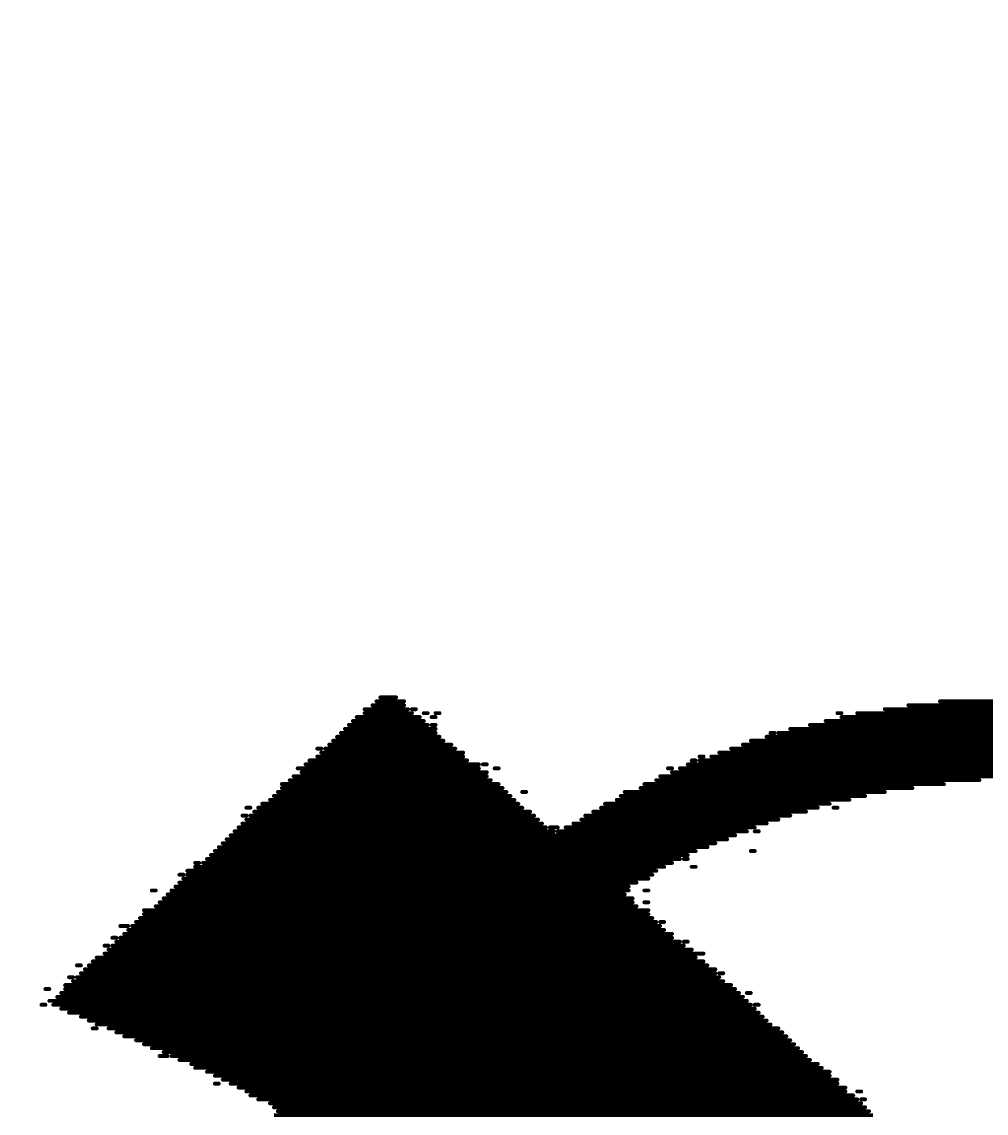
# Model space of a CAD drawing. Header units: inches. Extents: x 0 to 446, y -21 to 70.
# Drawn here: x 18.93 to 25.15, y 56.9 to 63.94 of the extents above; entities that cross this region are included whole.
import ezdxf

# ---------------------------------------------------------------- set-up
doc = ezdxf.new("R2010")
doc.units = ezdxf.units.IN
for name, color, linetype in [('Board Outline', 216, 'Continuous'), ('Bottom Overlay', 54, 'Continuous'), ('Fabrication', 76, 'Continuous')]:
    doc.layers.add(name, color=color, linetype=linetype)

msp = doc.modelspace()

# ---------------------------------------------------------------- linework, layer by layer
at = {"layer": 'Board Outline'}
msp.add_lwpolyline([(8.25, 60.7542, 0.254, 0.254, -0.152792), (25, 69.9563, 0.254, 0.254, 0)], format="xyseb", dxfattribs=at)
at = {"layer": 'Bottom Overlay'}
for points in [[(21.242, 59.5845, 0.0254, 0.0254, 0), (21.3436, 59.5845, 0.0254, 0.0254, 0)], [(21.1404, 59.5083, 0.0254, 0.0254, 0), (21.4198, 59.5083, 0.0254, 0.0254, 0)], [(21.1912, 59.5337, 0.0254, 0.0254, 0), (21.3944, 59.5337, 0.0254, 0.0254, 0)], [(21.2166, 59.5591, 0.0254, 0.0254, 0), (21.3944, 59.5591, 0.0254, 0.0254, 0)], [(21.4452, 59.5083, 0.0254, 0.0254, 0), (21.4706, 59.5083, 0.0254, 0.0254, 0)], [(24.4932, 59.5083, 0.0254, 0.0254, 0), (26.3728, 59.5083, 0.0254, 0.0254, 0)], [(24.6456, 59.5337, 0.0254, 0.0254, 0), (26.2204, 59.5337, 0.0254, 0.0254, 0)], [(24.8488, 59.5591, 0.0254, 0.0254, 0), (26.0172, 59.5591, 0.0254, 0.0254, 0)], [(21.0642, 59.4321, 0.0254, 0.0254, 0), (21.5214, 59.4321, 0.0254, 0.0254, 0)], [(21.0896, 59.4575, 0.0254, 0.0254, 0), (21.496, 59.4575, 0.0254, 0.0254, 0)], [(21.1404, 59.4829, 0.0254, 0.0254, 0), (21.4452, 59.4829, 0.0254, 0.0254, 0)], [(21.5214, 59.4829, 0.0254, 0.0254, 0), (21.5468, 59.4829, 0.0254, 0.0254, 0)], [(21.5722, 59.4575, 0.0254, 0.0254, 0), (21.5976, 59.4575, 0.0254, 0.0254, 0)], [(21.5976, 59.4829, 0.0254, 0.0254, 0), (21.623, 59.4829, 0.0254, 0.0254, 0)], [(24.1122, 59.4321, 0.0254, 0.0254, 0), (26.7792, 59.4321, 0.0254, 0.0254, 0)], [(24.1884, 59.4829, 0.0254, 0.0254, 0), (24.2138, 59.4829, 0.0254, 0.0254, 0)], [(24.2138, 59.4575, 0.0254, 0.0254, 0), (26.6776, 59.4575, 0.0254, 0.0254, 0)], [(24.3154, 59.4829, 0.0254, 0.0254, 0), (26.5506, 59.4829, 0.0254, 0.0254, 0)], [(20.988, 59.3559, 0.0254, 0.0254, 0), (21.5976, 59.3559, 0.0254, 0.0254, 0)], [(21.0134, 59.3813, 0.0254, 0.0254, 0), (21.5976, 59.3813, 0.0254, 0.0254, 0)], [(21.0388, 59.4067, 0.0254, 0.0254, 0), (21.5468, 59.4067, 0.0254, 0.0254, 0)], [(21.5722, 59.4067, 0.0254, 0.0254, 0), (21.5976, 59.4067, 0.0254, 0.0254, 0)], [(23.7566, 59.3559, 0.0254, 0.0254, 0), (23.782, 59.3559, 0.0254, 0.0254, 0)], [(23.8074, 59.3559, 0.0254, 0.0254, 0), (27.084, 59.3559, 0.0254, 0.0254, 0)], [(23.8836, 59.3813, 0.0254, 0.0254, 0), (26.9824, 59.3813, 0.0254, 0.0254, 0)], [(24.0106, 59.4067, 0.0254, 0.0254, 0), (26.8808, 59.4067, 0.0254, 0.0254, 0)], [(20.9372, 59.3051, 0.0254, 0.0254, 0), (21.6484, 59.3051, 0.0254, 0.0254, 0)], [(20.9626, 59.3305, 0.0254, 0.0254, 0), (21.623, 59.3305, 0.0254, 0.0254, 0)], [(23.6296, 59.3051, 0.0254, 0.0254, 0), (27.2364, 59.3051, 0.0254, 0.0254, 0)], [(23.7312, 59.3305, 0.0254, 0.0254, 0), (27.1602, 59.3305, 0.0254, 0.0254, 0)], [(20.8356, 59.2543, 0.0254, 0.0254, 0), (20.861, 59.2543, 0.0254, 0.0254, 0)], [(20.861, 59.2289, 0.0254, 0.0254, 0), (21.7754, 59.2289, 0.0254, 0.0254, 0)], [(20.8864, 59.2543, 0.0254, 0.0254, 0), (21.7246, 59.2543, 0.0254, 0.0254, 0)], [(20.9118, 59.2797, 0.0254, 0.0254, 0), (21.6992, 59.2797, 0.0254, 0.0254, 0)], [(23.4264, 59.2289, 0.0254, 0.0254, 0), (27.4396, 59.2289, 0.0254, 0.0254, 0)], [(23.5026, 59.2543, 0.0254, 0.0254, 0), (27.3888, 59.2543, 0.0254, 0.0254, 0)], [(23.5788, 59.2797, 0.0254, 0.0254, 0), (27.338, 59.2797, 0.0254, 0.0254, 0)], [(20.7594, 59.1527, 0.0254, 0.0254, 0), (21.877, 59.1527, 0.0254, 0.0254, 0)], [(20.7848, 59.1781, 0.0254, 0.0254, 0), (21.8008, 59.1781, 0.0254, 0.0254, 0)], [(20.8356, 59.2035, 0.0254, 0.0254, 0), (21.7754, 59.2035, 0.0254, 0.0254, 0)], [(21.9024, 59.1527, 0.0254, 0.0254, 0), (21.9278, 59.1527, 0.0254, 0.0254, 0)], [(23.2232, 59.1527, 0.0254, 0.0254, 0), (27.6682, 59.1527, 0.0254, 0.0254, 0)], [(23.2486, 59.1781, 0.0254, 0.0254, 0), (23.274, 59.1781, 0.0254, 0.0254, 0)], [(23.2994, 59.2035, 0.0254, 0.0254, 0), (23.3248, 59.2035, 0.0254, 0.0254, 0)], [(23.2994, 59.1781, 0.0254, 0.0254, 0), (27.592, 59.1781, 0.0254, 0.0254, 0)], [(23.3756, 59.2035, 0.0254, 0.0254, 0), (27.5158, 59.2035, 0.0254, 0.0254, 0)], [(20.6832, 59.0765, 0.0254, 0.0254, 0), (21.9278, 59.0765, 0.0254, 0.0254, 0)], [(20.7086, 59.1273, 0.0254, 0.0254, 0), (21.877, 59.1273, 0.0254, 0.0254, 0)], [(20.734, 59.1019, 0.0254, 0.0254, 0), (21.9278, 59.1019, 0.0254, 0.0254, 0)], [(21.9786, 59.1273, 0.0254, 0.0254, 0), (22.004, 59.1273, 0.0254, 0.0254, 0)], [(23.0454, 59.0765, 0.0254, 0.0254, 0), (27.846, 59.0765, 0.0254, 0.0254, 0)], [(23.0962, 59.1273, 0.0254, 0.0254, 0), (23.1216, 59.1273, 0.0254, 0.0254, 0)], [(23.1216, 59.1019, 0.0254, 0.0254, 0), (27.7698, 59.1019, 0.0254, 0.0254, 0)], [(23.1724, 59.1273, 0.0254, 0.0254, 0), (27.719, 59.1273, 0.0254, 0.0254, 0)], [(20.607, 59.0257, 0.0254, 0.0254, 0), (22.004, 59.0257, 0.0254, 0.0254, 0)], [(20.607, 59.0003, 0.0254, 0.0254, 0), (22.0294, 59.0003, 0.0254, 0.0254, 0)], [(20.6578, 59.0511, 0.0254, 0.0254, 0), (21.9532, 59.0511, 0.0254, 0.0254, 0)], [(22.9184, 59.0003, 0.0254, 0.0254, 0), (24.671, 59.0003, 0.0254, 0.0254, 0)], [(22.9438, 59.0257, 0.0254, 0.0254, 0), (24.8742, 59.0257, 0.0254, 0.0254, 0)], [(23.02, 59.0511, 0.0254, 0.0254, 0), (25.1028, 59.0511, 0.0254, 0.0254, 0)], [(20.5562, 58.9495, 0.0254, 0.0254, 0), (22.0802, 58.9495, 0.0254, 0.0254, 0)], [(20.5816, 58.9749, 0.0254, 0.0254, 0), (22.0548, 58.9749, 0.0254, 0.0254, 0)], [(22.1564, 58.9749, 0.0254, 0.0254, 0), (22.1818, 58.9749, 0.0254, 0.0254, 0)], [(22.7914, 58.9495, 0.0254, 0.0254, 0), (24.3662, 58.9495, 0.0254, 0.0254, 0)], [(22.8168, 58.9749, 0.0254, 0.0254, 0), (24.4932, 58.9749, 0.0254, 0.0254, 0)], [(20.3784, 58.8733, 0.0254, 0.0254, 0), (20.4038, 58.8733, 0.0254, 0.0254, 0)], [(20.4546, 58.8733, 0.0254, 0.0254, 0), (22.1564, 58.8733, 0.0254, 0.0254, 0)], [(20.48, 58.8987, 0.0254, 0.0254, 0), (22.131, 58.8987, 0.0254, 0.0254, 0)], [(20.5308, 58.9241, 0.0254, 0.0254, 0), (22.1056, 58.9241, 0.0254, 0.0254, 0)], [(22.6644, 58.8733, 0.0254, 0.0254, 0), (24.0614, 58.8733, 0.0254, 0.0254, 0)], [(22.6898, 58.8987, 0.0254, 0.0254, 0), (24.1376, 58.8987, 0.0254, 0.0254, 0)], [(22.766, 58.9241, 0.0254, 0.0254, 0), (24.2646, 58.9241, 0.0254, 0.0254, 0)], [(24.163, 58.8733, 0.0254, 0.0254, 0), (24.1884, 58.8733, 0.0254, 0.0254, 0)], [(20.353, 58.8225, 0.0254, 0.0254, 0), (20.3784, 58.8225, 0.0254, 0.0254, 0)], [(20.3784, 58.7971, 0.0254, 0.0254, 0), (22.258, 58.7971, 0.0254, 0.0254, 0)], [(20.4038, 58.8225, 0.0254, 0.0254, 0), (22.2326, 58.8225, 0.0254, 0.0254, 0)], [(20.4292, 58.8479, 0.0254, 0.0254, 0), (22.2072, 58.8479, 0.0254, 0.0254, 0)], [(22.5374, 58.7971, 0.0254, 0.0254, 0), (23.8074, 58.7971, 0.0254, 0.0254, 0)], [(22.5628, 58.8225, 0.0254, 0.0254, 0), (23.8836, 58.8225, 0.0254, 0.0254, 0)], [(22.6136, 58.8479, 0.0254, 0.0254, 0), (23.9852, 58.8479, 0.0254, 0.0254, 0)], [(20.3022, 58.7209, 0.0254, 0.0254, 0), (22.3596, 58.7209, 0.0254, 0.0254, 0)], [(20.3276, 58.7463, 0.0254, 0.0254, 0), (22.3088, 58.7463, 0.0254, 0.0254, 0)], [(20.353, 58.7717, 0.0254, 0.0254, 0), (22.2834, 58.7717, 0.0254, 0.0254, 0)], [(22.3342, 58.7463, 0.0254, 0.0254, 0), (22.385, 58.7463, 0.0254, 0.0254, 0)], [(22.385, 58.7209, 0.0254, 0.0254, 0), (23.6042, 58.7209, 0.0254, 0.0254, 0)], [(22.4358, 58.7463, 0.0254, 0.0254, 0), (23.655, 58.7463, 0.0254, 0.0254, 0)], [(22.4866, 58.7717, 0.0254, 0.0254, 0), (23.7312, 58.7717, 0.0254, 0.0254, 0)], [(23.655, 58.7209, 0.0254, 0.0254, 0), (23.6804, 58.7209, 0.0254, 0.0254, 0)], [(20.2514, 58.6701, 0.0254, 0.0254, 0), (23.4772, 58.6701, 0.0254, 0.0254, 0)], [(20.2768, 58.6955, 0.0254, 0.0254, 0), (23.528, 58.6955, 0.0254, 0.0254, 0)], [(20.1752, 58.5939, 0.0254, 0.0254, 0), (23.274, 58.5939, 0.0254, 0.0254, 0)], [(20.2006, 58.6193, 0.0254, 0.0254, 0), (23.3502, 58.6193, 0.0254, 0.0254, 0)], [(20.226, 58.6447, 0.0254, 0.0254, 0), (23.401, 58.6447, 0.0254, 0.0254, 0)], [(23.6296, 58.5939, 0.0254, 0.0254, 0), (23.655, 58.5939, 0.0254, 0.0254, 0)], [(20.0482, 58.5177, 0.0254, 0.0254, 0), (20.0736, 58.5177, 0.0254, 0.0254, 0)], [(20.099, 58.5177, 0.0254, 0.0254, 0), (23.1216, 58.5177, 0.0254, 0.0254, 0)], [(20.1244, 58.5431, 0.0254, 0.0254, 0), (23.1724, 58.5431, 0.0254, 0.0254, 0)], [(20.1498, 58.5685, 0.0254, 0.0254, 0), (23.2232, 58.5685, 0.0254, 0.0254, 0)], [(23.1978, 58.5431, 0.0254, 0.0254, 0), (23.2232, 58.5431, 0.0254, 0.0254, 0)], [(19.9466, 58.4415, 0.0254, 0.0254, 0), (19.972, 58.4415, 0.0254, 0.0254, 0)], [(19.9974, 58.4669, 0.0254, 0.0254, 0), (23.02, 58.4669, 0.0254, 0.0254, 0)], [(19.9974, 58.4415, 0.0254, 0.0254, 0), (22.9946, 58.4415, 0.0254, 0.0254, 0)], [(20.0482, 58.4923, 0.0254, 0.0254, 0), (23.0708, 58.4923, 0.0254, 0.0254, 0)], [(23.2486, 58.4923, 0.0254, 0.0254, 0), (23.274, 58.4923, 0.0254, 0.0254, 0)], [(19.9466, 58.3907, 0.0254, 0.0254, 0), (22.893, 58.3907, 0.0254, 0.0254, 0)], [(19.972, 58.4161, 0.0254, 0.0254, 0), (22.9692, 58.4161, 0.0254, 0.0254, 0)], [(19.7688, 58.3399, 0.0254, 0.0254, 0), (19.7942, 58.3399, 0.0254, 0.0254, 0)], [(19.8704, 58.3145, 0.0254, 0.0254, 0), (22.8168, 58.3145, 0.0254, 0.0254, 0)], [(19.8958, 58.3399, 0.0254, 0.0254, 0), (22.8422, 58.3399, 0.0254, 0.0254, 0)], [(19.9212, 58.3653, 0.0254, 0.0254, 0), (22.8422, 58.3653, 0.0254, 0.0254, 0)], [(22.9438, 58.3399, 0.0254, 0.0254, 0), (22.9692, 58.3399, 0.0254, 0.0254, 0)], [(19.7942, 58.2383, 0.0254, 0.0254, 0), (22.893, 58.2383, 0.0254, 0.0254, 0)], [(19.8196, 58.2637, 0.0254, 0.0254, 0), (22.8676, 58.2637, 0.0254, 0.0254, 0)], [(19.845, 58.2891, 0.0254, 0.0254, 0), (22.8676, 58.2891, 0.0254, 0.0254, 0)], [(22.9438, 58.2637, 0.0254, 0.0254, 0), (22.9692, 58.2637, 0.0254, 0.0254, 0)], [(19.6926, 58.1621, 0.0254, 0.0254, 0), (22.9946, 58.1621, 0.0254, 0.0254, 0)], [(19.718, 58.2129, 0.0254, 0.0254, 0), (22.9692, 58.2129, 0.0254, 0.0254, 0)], [(19.718, 58.1875, 0.0254, 0.0254, 0), (22.9692, 58.1875, 0.0254, 0.0254, 0)], [(19.5656, 58.1113, 0.0254, 0.0254, 0), (19.6164, 58.1113, 0.0254, 0.0254, 0)], [(19.6164, 58.0859, 0.0254, 0.0254, 0), (23.0708, 58.0859, 0.0254, 0.0254, 0)], [(19.6418, 58.1113, 0.0254, 0.0254, 0), (23.0454, 58.1113, 0.0254, 0.0254, 0)], [(19.6672, 58.1367, 0.0254, 0.0254, 0), (23.02, 58.1367, 0.0254, 0.0254, 0)], [(23.0454, 58.1367, 0.0254, 0.0254, 0), (23.0708, 58.1367, 0.0254, 0.0254, 0)], [(19.5148, 58.0351, 0.0254, 0.0254, 0), (19.5402, 58.0351, 0.0254, 0.0254, 0)], [(19.5656, 58.0351, 0.0254, 0.0254, 0), (23.1216, 58.0351, 0.0254, 0.0254, 0)], [(19.591, 58.0605, 0.0254, 0.0254, 0), (23.1216, 58.0605, 0.0254, 0.0254, 0)], [(19.464, 57.9843, 0.0254, 0.0254, 0), (19.4894, 57.9843, 0.0254, 0.0254, 0)], [(19.4894, 57.9589, 0.0254, 0.0254, 0), (23.2486, 57.9589, 0.0254, 0.0254, 0)], [(19.5148, 57.9843, 0.0254, 0.0254, 0), (23.1978, 57.9843, 0.0254, 0.0254, 0)], [(19.5402, 58.0097, 0.0254, 0.0254, 0), (23.1724, 58.0097, 0.0254, 0.0254, 0)], [(23.1978, 58.0097, 0.0254, 0.0254, 0), (23.2232, 58.0097, 0.0254, 0.0254, 0)], [(19.3878, 57.8827, 0.0254, 0.0254, 0), (23.3248, 57.8827, 0.0254, 0.0254, 0)], [(19.4132, 57.9081, 0.0254, 0.0254, 0), (23.274, 57.9081, 0.0254, 0.0254, 0)], [(19.464, 57.9335, 0.0254, 0.0254, 0), (23.3248, 57.9335, 0.0254, 0.0254, 0)], [(19.2862, 57.8573, 0.0254, 0.0254, 0), (19.3116, 57.8573, 0.0254, 0.0254, 0)], [(19.3116, 57.8065, 0.0254, 0.0254, 0), (23.401, 57.8065, 0.0254, 0.0254, 0)], [(19.337, 57.8319, 0.0254, 0.0254, 0), (23.401, 57.8319, 0.0254, 0.0254, 0)], [(19.3624, 57.8573, 0.0254, 0.0254, 0), (23.3502, 57.8573, 0.0254, 0.0254, 0)], [(23.4264, 57.8065, 0.0254, 0.0254, 0), (23.4518, 57.8065, 0.0254, 0.0254, 0)], [(19.2354, 57.7811, 0.0254, 0.0254, 0), (19.2608, 57.7811, 0.0254, 0.0254, 0)], [(19.2608, 57.7557, 0.0254, 0.0254, 0), (23.4518, 57.7557, 0.0254, 0.0254, 0)], [(19.2862, 57.7811, 0.0254, 0.0254, 0), (23.4264, 57.7811, 0.0254, 0.0254, 0)], [(19.083, 57.7049, 0.0254, 0.0254, 0), (19.1084, 57.7049, 0.0254, 0.0254, 0)], [(19.1846, 57.6795, 0.0254, 0.0254, 0), (23.5534, 57.6795, 0.0254, 0.0254, 0)], [(19.21, 57.7303, 0.0254, 0.0254, 0), (23.5026, 57.7303, 0.0254, 0.0254, 0)], [(19.21, 57.7049, 0.0254, 0.0254, 0), (23.528, 57.7049, 0.0254, 0.0254, 0)], [(23.6042, 57.6795, 0.0254, 0.0254, 0), (23.6296, 57.6795, 0.0254, 0.0254, 0)], [(19.0576, 57.6033, 0.0254, 0.0254, 0), (19.083, 57.6033, 0.0254, 0.0254, 0)], [(19.1084, 57.6287, 0.0254, 0.0254, 0), (23.6042, 57.6287, 0.0254, 0.0254, 0)], [(19.1338, 57.6033, 0.0254, 0.0254, 0), (23.6296, 57.6033, 0.0254, 0.0254, 0)], [(19.1592, 57.6541, 0.0254, 0.0254, 0), (23.5788, 57.6541, 0.0254, 0.0254, 0)], [(23.655, 57.6033, 0.0254, 0.0254, 0), (23.6804, 57.6033, 0.0254, 0.0254, 0)], [(19.1846, 57.5779, 0.0254, 0.0254, 0), (23.655, 57.5779, 0.0254, 0.0254, 0)], [(19.2354, 57.5525, 0.0254, 0.0254, 0), (23.6804, 57.5525, 0.0254, 0.0254, 0)], [(19.3116, 57.5271, 0.0254, 0.0254, 0), (23.7058, 57.5271, 0.0254, 0.0254, 0)], [(19.3624, 57.5017, 0.0254, 0.0254, 0), (23.7312, 57.5017, 0.0254, 0.0254, 0)], [(19.4132, 57.4763, 0.0254, 0.0254, 0), (23.7566, 57.4763, 0.0254, 0.0254, 0)], [(19.3878, 57.4509, 0.0254, 0.0254, 0), (19.4132, 57.4509, 0.0254, 0.0254, 0)], [(19.4894, 57.4509, 0.0254, 0.0254, 0), (23.8074, 57.4509, 0.0254, 0.0254, 0)], [(19.5402, 57.4255, 0.0254, 0.0254, 0), (23.8328, 57.4255, 0.0254, 0.0254, 0)], [(19.591, 57.4001, 0.0254, 0.0254, 0), (23.8582, 57.4001, 0.0254, 0.0254, 0)], [(19.6672, 57.3747, 0.0254, 0.0254, 0), (23.8836, 57.3747, 0.0254, 0.0254, 0)], [(19.718, 57.3493, 0.0254, 0.0254, 0), (23.909, 57.3493, 0.0254, 0.0254, 0)], [(19.7688, 57.3239, 0.0254, 0.0254, 0), (23.9344, 57.3239, 0.0254, 0.0254, 0)], [(19.8196, 57.2731, 0.0254, 0.0254, 0), (19.8704, 57.2731, 0.0254, 0.0254, 0)], [(19.845, 57.2985, 0.0254, 0.0254, 0), (23.9598, 57.2985, 0.0254, 0.0254, 0)], [(19.8958, 57.2731, 0.0254, 0.0254, 0), (23.9852, 57.2731, 0.0254, 0.0254, 0)], [(19.9466, 57.2477, 0.0254, 0.0254, 0), (24.0106, 57.2477, 0.0254, 0.0254, 0)], [(20.0228, 57.2223, 0.0254, 0.0254, 0), (24.0614, 57.2223, 0.0254, 0.0254, 0)], [(20.0482, 57.1969, 0.0254, 0.0254, 0), (24.0868, 57.1969, 0.0254, 0.0254, 0)], [(20.1244, 57.1715, 0.0254, 0.0254, 0), (24.1376, 57.1715, 0.0254, 0.0254, 0)], [(20.1752, 57.1461, 0.0254, 0.0254, 0), (24.1376, 57.1461, 0.0254, 0.0254, 0)], [(20.226, 57.1207, 0.0254, 0.0254, 0), (24.1884, 57.1207, 0.0254, 0.0254, 0)], [(20.1752, 57.0953, 0.0254, 0.0254, 0), (20.2006, 57.0953, 0.0254, 0.0254, 0)], [(20.2768, 57.0953, 0.0254, 0.0254, 0), (24.1884, 57.0953, 0.0254, 0.0254, 0)], [(20.3276, 57.0699, 0.0254, 0.0254, 0), (24.2392, 57.0699, 0.0254, 0.0254, 0)], [(20.3784, 57.0445, 0.0254, 0.0254, 0), (24.2392, 57.0445, 0.0254, 0.0254, 0)], [(24.3154, 57.0445, 0.0254, 0.0254, 0), (24.3408, 57.0445, 0.0254, 0.0254, 0)], [(20.4038, 57.0191, 0.0254, 0.0254, 0), (24.29, 57.0191, 0.0254, 0.0254, 0)], [(20.4546, 56.9937, 0.0254, 0.0254, 0), (24.3154, 56.9937, 0.0254, 0.0254, 0)], [(20.5308, 56.9683, 0.0254, 0.0254, 0), (24.3408, 56.9683, 0.0254, 0.0254, 0)], [(24.3408, 56.9937, 0.0254, 0.0254, 0), (24.3662, 56.9937, 0.0254, 0.0254, 0)], [(20.5562, 56.9429, 0.0254, 0.0254, 0), (24.3662, 56.9429, 0.0254, 0.0254, 0)], [(20.5562, 56.8921, 0.0254, 0.0254, 0), (24.417, 56.8921, 0.0254, 0.0254, 0)], [(20.5816, 56.9175, 0.0254, 0.0254, 0), (24.3916, 56.9175, 0.0254, 0.0254, 0)]]:
    msp.add_lwpolyline(points, format="xyseb", dxfattribs=at)
for points in [[(21.2357, 59.5845, 0.0127, 0.0127, 1), (21.2484, 59.5845, 0.0127, 0.0127, 1)], [(21.3373, 59.5845, 0.0127, 0.0127, 1), (21.35, 59.5845, 0.0127, 0.0127, 1)], [(21.1341, 59.5083, 0.0127, 0.0127, 1), (21.1468, 59.5083, 0.0127, 0.0127, 1)], [(21.1849, 59.5337, 0.0127, 0.0127, 1), (21.1976, 59.5337, 0.0127, 0.0127, 1)], [(21.2103, 59.5591, 0.0127, 0.0127, 1), (21.223, 59.5591, 0.0127, 0.0127, 1)], [(21.3881, 59.5591, 0.0127, 0.0127, 1), (21.4008, 59.5591, 0.0127, 0.0127, 1)], [(21.3881, 59.5337, 0.0127, 0.0127, 1), (21.4008, 59.5337, 0.0127, 0.0127, 1)], [(21.4135, 59.5083, 0.0127, 0.0127, 1), (21.4262, 59.5083, 0.0127, 0.0127, 1)], [(21.4389, 59.5083, 0.0127, 0.0127, 1), (21.4516, 59.5083, 0.0127, 0.0127, 1)], [(21.4643, 59.5083, 0.0127, 0.0127, 1), (21.477, 59.5083, 0.0127, 0.0127, 1)], [(24.4869, 59.5083, 0.0127, 0.0127, 1), (24.4996, 59.5083, 0.0127, 0.0127, 1)], [(24.6393, 59.5337, 0.0127, 0.0127, 1), (24.652, 59.5337, 0.0127, 0.0127, 1)], [(24.8425, 59.5591, 0.0127, 0.0127, 1), (24.8552, 59.5591, 0.0127, 0.0127, 1)], [(21.0579, 59.4321, 0.0127, 0.0127, 1), (21.0706, 59.4321, 0.0127, 0.0127, 1)], [(21.0833, 59.4575, 0.0127, 0.0127, 1), (21.096, 59.4575, 0.0127, 0.0127, 1)], [(21.1341, 59.4829, 0.0127, 0.0127, 1), (21.1468, 59.4829, 0.0127, 0.0127, 1)], [(21.4389, 59.4829, 0.0127, 0.0127, 1), (21.4516, 59.4829, 0.0127, 0.0127, 1)], [(21.4897, 59.4575, 0.0127, 0.0127, 1), (21.5024, 59.4575, 0.0127, 0.0127, 1)], [(21.5151, 59.4829, 0.0127, 0.0127, 1), (21.5278, 59.4829, 0.0127, 0.0127, 1)], [(21.5151, 59.4321, 0.0127, 0.0127, 1), (21.5278, 59.4321, 0.0127, 0.0127, 1)], [(21.5405, 59.4829, 0.0127, 0.0127, 1), (21.5532, 59.4829, 0.0127, 0.0127, 1)], [(21.5659, 59.4575, 0.0127, 0.0127, 1), (21.5786, 59.4575, 0.0127, 0.0127, 1)], [(21.5913, 59.4829, 0.0127, 0.0127, 1), (21.604, 59.4829, 0.0127, 0.0127, 1)], [(21.5913, 59.4575, 0.0127, 0.0127, 1), (21.604, 59.4575, 0.0127, 0.0127, 1)], [(21.6167, 59.4829, 0.0127, 0.0127, 1), (21.6294, 59.4829, 0.0127, 0.0127, 1)], [(24.1059, 59.4321, 0.0127, 0.0127, 1), (24.1186, 59.4321, 0.0127, 0.0127, 1)], [(24.1821, 59.4829, 0.0127, 0.0127, 1), (24.1948, 59.4829, 0.0127, 0.0127, 1)], [(24.2075, 59.4829, 0.0127, 0.0127, 1), (24.2202, 59.4829, 0.0127, 0.0127, 1)], [(24.2075, 59.4575, 0.0127, 0.0127, 1), (24.2202, 59.4575, 0.0127, 0.0127, 1)], [(24.3091, 59.4829, 0.0127, 0.0127, 1), (24.3218, 59.4829, 0.0127, 0.0127, 1)], [(20.9817, 59.3559, 0.0127, 0.0127, 1), (20.9944, 59.3559, 0.0127, 0.0127, 1)], [(21.0071, 59.3813, 0.0127, 0.0127, 1), (21.0198, 59.3813, 0.0127, 0.0127, 1)], [(21.0325, 59.4067, 0.0127, 0.0127, 1), (21.0452, 59.4067, 0.0127, 0.0127, 1)], [(21.5405, 59.4067, 0.0127, 0.0127, 1), (21.5532, 59.4067, 0.0127, 0.0127, 1)], [(21.5659, 59.4067, 0.0127, 0.0127, 1), (21.5786, 59.4067, 0.0127, 0.0127, 1)], [(21.5913, 59.4067, 0.0127, 0.0127, 1), (21.604, 59.4067, 0.0127, 0.0127, 1)], [(21.5913, 59.3813, 0.0127, 0.0127, 1), (21.604, 59.3813, 0.0127, 0.0127, 1)], [(21.5913, 59.3559, 0.0127, 0.0127, 1), (21.604, 59.3559, 0.0127, 0.0127, 1)], [(23.7503, 59.3559, 0.0127, 0.0127, 1), (23.763, 59.3559, 0.0127, 0.0127, 1)], [(23.7757, 59.3559, 0.0127, 0.0127, 1), (23.7884, 59.3559, 0.0127, 0.0127, 1)], [(23.8011, 59.3559, 0.0127, 0.0127, 1), (23.8138, 59.3559, 0.0127, 0.0127, 1)], [(23.8773, 59.3813, 0.0127, 0.0127, 1), (23.89, 59.3813, 0.0127, 0.0127, 1)], [(24.0043, 59.4067, 0.0127, 0.0127, 1), (24.017, 59.4067, 0.0127, 0.0127, 1)], [(20.9309, 59.3051, 0.0127, 0.0127, 1), (20.9436, 59.3051, 0.0127, 0.0127, 1)], [(20.9563, 59.3305, 0.0127, 0.0127, 1), (20.969, 59.3305, 0.0127, 0.0127, 1)], [(21.6167, 59.3305, 0.0127, 0.0127, 1), (21.6294, 59.3305, 0.0127, 0.0127, 1)], [(21.6421, 59.3051, 0.0127, 0.0127, 1), (21.6548, 59.3051, 0.0127, 0.0127, 1)], [(23.6233, 59.3051, 0.0127, 0.0127, 1), (23.636, 59.3051, 0.0127, 0.0127, 1)], [(23.7249, 59.3305, 0.0127, 0.0127, 1), (23.7376, 59.3305, 0.0127, 0.0127, 1)], [(20.8293, 59.2543, 0.0127, 0.0127, 1), (20.842, 59.2543, 0.0127, 0.0127, 1)], [(20.8547, 59.2543, 0.0127, 0.0127, 1), (20.8674, 59.2543, 0.0127, 0.0127, 1)], [(20.8547, 59.2289, 0.0127, 0.0127, 1), (20.8674, 59.2289, 0.0127, 0.0127, 1)], [(20.8801, 59.2543, 0.0127, 0.0127, 1), (20.8928, 59.2543, 0.0127, 0.0127, 1)], [(20.9055, 59.2797, 0.0127, 0.0127, 1), (20.9182, 59.2797, 0.0127, 0.0127, 1)], [(21.6929, 59.2797, 0.0127, 0.0127, 1), (21.7056, 59.2797, 0.0127, 0.0127, 1)], [(21.7183, 59.2543, 0.0127, 0.0127, 1), (21.731, 59.2543, 0.0127, 0.0127, 1)], [(21.7691, 59.2289, 0.0127, 0.0127, 1), (21.7818, 59.2289, 0.0127, 0.0127, 1)], [(23.4201, 59.2289, 0.0127, 0.0127, 1), (23.4328, 59.2289, 0.0127, 0.0127, 1)], [(23.4963, 59.2543, 0.0127, 0.0127, 1), (23.509, 59.2543, 0.0127, 0.0127, 1)], [(23.5725, 59.2797, 0.0127, 0.0127, 1), (23.5852, 59.2797, 0.0127, 0.0127, 1)], [(20.7531, 59.1527, 0.0127, 0.0127, 1), (20.7658, 59.1527, 0.0127, 0.0127, 1)], [(20.7785, 59.1781, 0.0127, 0.0127, 1), (20.7912, 59.1781, 0.0127, 0.0127, 1)], [(20.8293, 59.2035, 0.0127, 0.0127, 1), (20.842, 59.2035, 0.0127, 0.0127, 1)], [(21.7691, 59.2035, 0.0127, 0.0127, 1), (21.7818, 59.2035, 0.0127, 0.0127, 1)], [(21.7945, 59.1781, 0.0127, 0.0127, 1), (21.8072, 59.1781, 0.0127, 0.0127, 1)], [(21.8707, 59.1527, 0.0127, 0.0127, 1), (21.8834, 59.1527, 0.0127, 0.0127, 1)], [(21.8961, 59.1527, 0.0127, 0.0127, 1), (21.9088, 59.1527, 0.0127, 0.0127, 1)], [(21.9215, 59.1527, 0.0127, 0.0127, 1), (21.9342, 59.1527, 0.0127, 0.0127, 1)], [(23.2169, 59.1527, 0.0127, 0.0127, 1), (23.2296, 59.1527, 0.0127, 0.0127, 1)], [(23.2423, 59.1781, 0.0127, 0.0127, 1), (23.255, 59.1781, 0.0127, 0.0127, 1)], [(23.2677, 59.1781, 0.0127, 0.0127, 1), (23.2804, 59.1781, 0.0127, 0.0127, 1)], [(23.2931, 59.2035, 0.0127, 0.0127, 1), (23.3058, 59.2035, 0.0127, 0.0127, 1)], [(23.2931, 59.1781, 0.0127, 0.0127, 1), (23.3058, 59.1781, 0.0127, 0.0127, 1)], [(23.3185, 59.2035, 0.0127, 0.0127, 1), (23.3312, 59.2035, 0.0127, 0.0127, 1)], [(23.3693, 59.2035, 0.0127, 0.0127, 1), (23.382, 59.2035, 0.0127, 0.0127, 1)], [(20.6769, 59.0765, 0.0127, 0.0127, 1), (20.6896, 59.0765, 0.0127, 0.0127, 1)], [(20.7023, 59.1273, 0.0127, 0.0127, 1), (20.715, 59.1273, 0.0127, 0.0127, 1)], [(20.7277, 59.1019, 0.0127, 0.0127, 1), (20.7404, 59.1019, 0.0127, 0.0127, 1)], [(21.8707, 59.1273, 0.0127, 0.0127, 1), (21.8834, 59.1273, 0.0127, 0.0127, 1)], [(21.9215, 59.1019, 0.0127, 0.0127, 1), (21.9342, 59.1019, 0.0127, 0.0127, 1)], [(21.9215, 59.0765, 0.0127, 0.0127, 1), (21.9342, 59.0765, 0.0127, 0.0127, 1)], [(21.9723, 59.1273, 0.0127, 0.0127, 1), (21.985, 59.1273, 0.0127, 0.0127, 1)], [(21.9977, 59.1273, 0.0127, 0.0127, 1), (22.0104, 59.1273, 0.0127, 0.0127, 1)], [(23.0391, 59.0765, 0.0127, 0.0127, 1), (23.0518, 59.0765, 0.0127, 0.0127, 1)], [(23.0899, 59.1273, 0.0127, 0.0127, 1), (23.1026, 59.1273, 0.0127, 0.0127, 1)], [(23.1153, 59.1273, 0.0127, 0.0127, 1), (23.128, 59.1273, 0.0127, 0.0127, 1)], [(23.1153, 59.1019, 0.0127, 0.0127, 1), (23.128, 59.1019, 0.0127, 0.0127, 1)], [(23.1661, 59.1273, 0.0127, 0.0127, 1), (23.1788, 59.1273, 0.0127, 0.0127, 1)], [(20.6007, 59.0257, 0.0127, 0.0127, 1), (20.6134, 59.0257, 0.0127, 0.0127, 1)], [(20.6007, 59.0003, 0.0127, 0.0127, 1), (20.6134, 59.0003, 0.0127, 0.0127, 1)], [(20.6515, 59.0511, 0.0127, 0.0127, 1), (20.6642, 59.0511, 0.0127, 0.0127, 1)], [(21.9469, 59.0511, 0.0127, 0.0127, 1), (21.9596, 59.0511, 0.0127, 0.0127, 1)], [(21.9977, 59.0257, 0.0127, 0.0127, 1), (22.0104, 59.0257, 0.0127, 0.0127, 1)], [(22.0231, 59.0003, 0.0127, 0.0127, 1), (22.0358, 59.0003, 0.0127, 0.0127, 1)], [(22.9121, 59.0003, 0.0127, 0.0127, 1), (22.9248, 59.0003, 0.0127, 0.0127, 1)], [(22.9375, 59.0257, 0.0127, 0.0127, 1), (22.9502, 59.0257, 0.0127, 0.0127, 1)], [(23.0137, 59.0511, 0.0127, 0.0127, 1), (23.0264, 59.0511, 0.0127, 0.0127, 1)], [(24.6647, 59.0003, 0.0127, 0.0127, 1), (24.6774, 59.0003, 0.0127, 0.0127, 1)], [(24.8679, 59.0257, 0.0127, 0.0127, 1), (24.8806, 59.0257, 0.0127, 0.0127, 1)], [(25.0965, 59.0511, 0.0127, 0.0127, 1), (25.1092, 59.0511, 0.0127, 0.0127, 1)], [(20.5499, 58.9495, 0.0127, 0.0127, 1), (20.5626, 58.9495, 0.0127, 0.0127, 1)], [(20.5753, 58.9749, 0.0127, 0.0127, 1), (20.588, 58.9749, 0.0127, 0.0127, 1)], [(22.0485, 58.9749, 0.0127, 0.0127, 1), (22.0612, 58.9749, 0.0127, 0.0127, 1)], [(22.0739, 58.9495, 0.0127, 0.0127, 1), (22.0866, 58.9495, 0.0127, 0.0127, 1)], [(22.1501, 58.9749, 0.0127, 0.0127, 1), (22.1628, 58.9749, 0.0127, 0.0127, 1)], [(22.1755, 58.9749, 0.0127, 0.0127, 1), (22.1882, 58.9749, 0.0127, 0.0127, 1)], [(22.7851, 58.9495, 0.0127, 0.0127, 1), (22.7978, 58.9495, 0.0127, 0.0127, 1)], [(22.8105, 58.9749, 0.0127, 0.0127, 1), (22.8232, 58.9749, 0.0127, 0.0127, 1)], [(24.3599, 58.9495, 0.0127, 0.0127, 1), (24.3726, 58.9495, 0.0127, 0.0127, 1)], [(24.4869, 58.9749, 0.0127, 0.0127, 1), (24.4996, 58.9749, 0.0127, 0.0127, 1)], [(20.3721, 58.8733, 0.0127, 0.0127, 1), (20.3848, 58.8733, 0.0127, 0.0127, 1)], [(20.3975, 58.8733, 0.0127, 0.0127, 1), (20.4102, 58.8733, 0.0127, 0.0127, 1)], [(20.4483, 58.8733, 0.0127, 0.0127, 1), (20.461, 58.8733, 0.0127, 0.0127, 1)], [(20.4737, 58.8987, 0.0127, 0.0127, 1), (20.4864, 58.8987, 0.0127, 0.0127, 1)], [(20.5245, 58.9241, 0.0127, 0.0127, 1), (20.5372, 58.9241, 0.0127, 0.0127, 1)], [(22.0993, 58.9241, 0.0127, 0.0127, 1), (22.112, 58.9241, 0.0127, 0.0127, 1)], [(22.1247, 58.8987, 0.0127, 0.0127, 1), (22.1374, 58.8987, 0.0127, 0.0127, 1)], [(22.1501, 58.8733, 0.0127, 0.0127, 1), (22.1628, 58.8733, 0.0127, 0.0127, 1)], [(22.6581, 58.8733, 0.0127, 0.0127, 1), (22.6708, 58.8733, 0.0127, 0.0127, 1)], [(22.6835, 58.8987, 0.0127, 0.0127, 1), (22.6962, 58.8987, 0.0127, 0.0127, 1)], [(22.7597, 58.9241, 0.0127, 0.0127, 1), (22.7724, 58.9241, 0.0127, 0.0127, 1)], [(24.0551, 58.8733, 0.0127, 0.0127, 1), (24.0678, 58.8733, 0.0127, 0.0127, 1)], [(24.1313, 58.8987, 0.0127, 0.0127, 1), (24.144, 58.8987, 0.0127, 0.0127, 1)], [(24.1567, 58.8733, 0.0127, 0.0127, 1), (24.1694, 58.8733, 0.0127, 0.0127, 1)], [(24.1821, 58.8733, 0.0127, 0.0127, 1), (24.1948, 58.8733, 0.0127, 0.0127, 1)], [(24.2583, 58.9241, 0.0127, 0.0127, 1), (24.271, 58.9241, 0.0127, 0.0127, 1)], [(20.3467, 58.8225, 0.0127, 0.0127, 1), (20.3594, 58.8225, 0.0127, 0.0127, 1)], [(20.3721, 58.8225, 0.0127, 0.0127, 1), (20.3848, 58.8225, 0.0127, 0.0127, 1)], [(20.3721, 58.7971, 0.0127, 0.0127, 1), (20.3848, 58.7971, 0.0127, 0.0127, 1)], [(20.3975, 58.8225, 0.0127, 0.0127, 1), (20.4102, 58.8225, 0.0127, 0.0127, 1)], [(20.4229, 58.8479, 0.0127, 0.0127, 1), (20.4356, 58.8479, 0.0127, 0.0127, 1)], [(22.2009, 58.8479, 0.0127, 0.0127, 1), (22.2136, 58.8479, 0.0127, 0.0127, 1)], [(22.2263, 58.8225, 0.0127, 0.0127, 1), (22.239, 58.8225, 0.0127, 0.0127, 1)], [(22.2517, 58.7971, 0.0127, 0.0127, 1), (22.2644, 58.7971, 0.0127, 0.0127, 1)], [(22.5311, 58.7971, 0.0127, 0.0127, 1), (22.5438, 58.7971, 0.0127, 0.0127, 1)], [(22.5565, 58.8225, 0.0127, 0.0127, 1), (22.5692, 58.8225, 0.0127, 0.0127, 1)], [(22.6073, 58.8479, 0.0127, 0.0127, 1), (22.62, 58.8479, 0.0127, 0.0127, 1)], [(23.8011, 58.7971, 0.0127, 0.0127, 1), (23.8138, 58.7971, 0.0127, 0.0127, 1)], [(23.8773, 58.8225, 0.0127, 0.0127, 1), (23.89, 58.8225, 0.0127, 0.0127, 1)], [(23.9789, 58.8479, 0.0127, 0.0127, 1), (23.9916, 58.8479, 0.0127, 0.0127, 1)], [(20.2959, 58.7209, 0.0127, 0.0127, 1), (20.3086, 58.7209, 0.0127, 0.0127, 1)], [(20.3213, 58.7463, 0.0127, 0.0127, 1), (20.334, 58.7463, 0.0127, 0.0127, 1)], [(20.3467, 58.7717, 0.0127, 0.0127, 1), (20.3594, 58.7717, 0.0127, 0.0127, 1)], [(22.2771, 58.7717, 0.0127, 0.0127, 1), (22.2898, 58.7717, 0.0127, 0.0127, 1)], [(22.3025, 58.7463, 0.0127, 0.0127, 1), (22.3152, 58.7463, 0.0127, 0.0127, 1)], [(22.3279, 58.7463, 0.0127, 0.0127, 1), (22.3406, 58.7463, 0.0127, 0.0127, 1)], [(22.3533, 58.7209, 0.0127, 0.0127, 1), (22.366, 58.7209, 0.0127, 0.0127, 1)], [(22.3787, 58.7463, 0.0127, 0.0127, 1), (22.3914, 58.7463, 0.0127, 0.0127, 1)], [(22.3787, 58.7209, 0.0127, 0.0127, 1), (22.3914, 58.7209, 0.0127, 0.0127, 1)], [(22.4295, 58.7463, 0.0127, 0.0127, 1), (22.4422, 58.7463, 0.0127, 0.0127, 1)], [(22.4803, 58.7717, 0.0127, 0.0127, 1), (22.493, 58.7717, 0.0127, 0.0127, 1)], [(23.5979, 58.7209, 0.0127, 0.0127, 1), (23.6106, 58.7209, 0.0127, 0.0127, 1)], [(23.6487, 58.7463, 0.0127, 0.0127, 1), (23.6614, 58.7463, 0.0127, 0.0127, 1)], [(23.6487, 58.7209, 0.0127, 0.0127, 1), (23.6614, 58.7209, 0.0127, 0.0127, 1)], [(23.6741, 58.7209, 0.0127, 0.0127, 1), (23.6868, 58.7209, 0.0127, 0.0127, 1)], [(23.7249, 58.7717, 0.0127, 0.0127, 1), (23.7376, 58.7717, 0.0127, 0.0127, 1)], [(20.2451, 58.6701, 0.0127, 0.0127, 1), (20.2578, 58.6701, 0.0127, 0.0127, 1)], [(20.2705, 58.6955, 0.0127, 0.0127, 1), (20.2832, 58.6955, 0.0127, 0.0127, 1)], [(23.4709, 58.6701, 0.0127, 0.0127, 1), (23.4836, 58.6701, 0.0127, 0.0127, 1)], [(23.5217, 58.6955, 0.0127, 0.0127, 1), (23.5344, 58.6955, 0.0127, 0.0127, 1)], [(20.1689, 58.5939, 0.0127, 0.0127, 1), (20.1816, 58.5939, 0.0127, 0.0127, 1)], [(20.1943, 58.6193, 0.0127, 0.0127, 1), (20.207, 58.6193, 0.0127, 0.0127, 1)], [(20.2197, 58.6447, 0.0127, 0.0127, 1), (20.2324, 58.6447, 0.0127, 0.0127, 1)], [(23.2677, 58.5939, 0.0127, 0.0127, 1), (23.2804, 58.5939, 0.0127, 0.0127, 1)], [(23.3439, 58.6193, 0.0127, 0.0127, 1), (23.3566, 58.6193, 0.0127, 0.0127, 1)], [(23.3947, 58.6447, 0.0127, 0.0127, 1), (23.4074, 58.6447, 0.0127, 0.0127, 1)], [(23.6233, 58.5939, 0.0127, 0.0127, 1), (23.636, 58.5939, 0.0127, 0.0127, 1)], [(23.6487, 58.5939, 0.0127, 0.0127, 1), (23.6614, 58.5939, 0.0127, 0.0127, 1)], [(20.0419, 58.5177, 0.0127, 0.0127, 1), (20.0546, 58.5177, 0.0127, 0.0127, 1)], [(20.0673, 58.5177, 0.0127, 0.0127, 1), (20.08, 58.5177, 0.0127, 0.0127, 1)], [(20.0927, 58.5177, 0.0127, 0.0127, 1), (20.1054, 58.5177, 0.0127, 0.0127, 1)], [(20.1181, 58.5431, 0.0127, 0.0127, 1), (20.1308, 58.5431, 0.0127, 0.0127, 1)], [(20.1435, 58.5685, 0.0127, 0.0127, 1), (20.1562, 58.5685, 0.0127, 0.0127, 1)], [(23.1153, 58.5177, 0.0127, 0.0127, 1), (23.128, 58.5177, 0.0127, 0.0127, 1)], [(23.1661, 58.5431, 0.0127, 0.0127, 1), (23.1788, 58.5431, 0.0127, 0.0127, 1)], [(23.1915, 58.5431, 0.0127, 0.0127, 1), (23.2042, 58.5431, 0.0127, 0.0127, 1)], [(23.2169, 58.5685, 0.0127, 0.0127, 1), (23.2296, 58.5685, 0.0127, 0.0127, 1)], [(23.2169, 58.5431, 0.0127, 0.0127, 1), (23.2296, 58.5431, 0.0127, 0.0127, 1)], [(19.9403, 58.4415, 0.0127, 0.0127, 1), (19.953, 58.4415, 0.0127, 0.0127, 1)], [(19.9657, 58.4415, 0.0127, 0.0127, 1), (19.9784, 58.4415, 0.0127, 0.0127, 1)], [(19.9911, 58.4669, 0.0127, 0.0127, 1), (20.0038, 58.4669, 0.0127, 0.0127, 1)], [(19.9911, 58.4415, 0.0127, 0.0127, 1), (20.0038, 58.4415, 0.0127, 0.0127, 1)], [(20.0419, 58.4923, 0.0127, 0.0127, 1), (20.0546, 58.4923, 0.0127, 0.0127, 1)], [(22.9883, 58.4415, 0.0127, 0.0127, 1), (23.001, 58.4415, 0.0127, 0.0127, 1)], [(23.0137, 58.4669, 0.0127, 0.0127, 1), (23.0264, 58.4669, 0.0127, 0.0127, 1)], [(23.0645, 58.4923, 0.0127, 0.0127, 1), (23.0772, 58.4923, 0.0127, 0.0127, 1)], [(23.2423, 58.4923, 0.0127, 0.0127, 1), (23.255, 58.4923, 0.0127, 0.0127, 1)], [(23.2677, 58.4923, 0.0127, 0.0127, 1), (23.2804, 58.4923, 0.0127, 0.0127, 1)], [(19.9403, 58.3907, 0.0127, 0.0127, 1), (19.953, 58.3907, 0.0127, 0.0127, 1)], [(19.9657, 58.4161, 0.0127, 0.0127, 1), (19.9784, 58.4161, 0.0127, 0.0127, 1)], [(22.8867, 58.3907, 0.0127, 0.0127, 1), (22.8994, 58.3907, 0.0127, 0.0127, 1)], [(22.9629, 58.4161, 0.0127, 0.0127, 1), (22.9756, 58.4161, 0.0127, 0.0127, 1)], [(19.7625, 58.3399, 0.0127, 0.0127, 1), (19.7752, 58.3399, 0.0127, 0.0127, 1)], [(19.7879, 58.3399, 0.0127, 0.0127, 1), (19.8006, 58.3399, 0.0127, 0.0127, 1)], [(19.8641, 58.3145, 0.0127, 0.0127, 1), (19.8768, 58.3145, 0.0127, 0.0127, 1)], [(19.8895, 58.3399, 0.0127, 0.0127, 1), (19.9022, 58.3399, 0.0127, 0.0127, 1)], [(19.9149, 58.3653, 0.0127, 0.0127, 1), (19.9276, 58.3653, 0.0127, 0.0127, 1)], [(22.8105, 58.3145, 0.0127, 0.0127, 1), (22.8232, 58.3145, 0.0127, 0.0127, 1)], [(22.8359, 58.3653, 0.0127, 0.0127, 1), (22.8486, 58.3653, 0.0127, 0.0127, 1)], [(22.8359, 58.3399, 0.0127, 0.0127, 1), (22.8486, 58.3399, 0.0127, 0.0127, 1)], [(22.9375, 58.3399, 0.0127, 0.0127, 1), (22.9502, 58.3399, 0.0127, 0.0127, 1)], [(22.9629, 58.3399, 0.0127, 0.0127, 1), (22.9756, 58.3399, 0.0127, 0.0127, 1)], [(19.7879, 58.2383, 0.0127, 0.0127, 1), (19.8006, 58.2383, 0.0127, 0.0127, 1)], [(19.8133, 58.2637, 0.0127, 0.0127, 1), (19.826, 58.2637, 0.0127, 0.0127, 1)], [(19.8387, 58.2891, 0.0127, 0.0127, 1), (19.8514, 58.2891, 0.0127, 0.0127, 1)], [(22.8613, 58.2891, 0.0127, 0.0127, 1), (22.874, 58.2891, 0.0127, 0.0127, 1)], [(22.8613, 58.2637, 0.0127, 0.0127, 1), (22.874, 58.2637, 0.0127, 0.0127, 1)], [(22.8867, 58.2383, 0.0127, 0.0127, 1), (22.8994, 58.2383, 0.0127, 0.0127, 1)], [(22.9375, 58.2637, 0.0127, 0.0127, 1), (22.9502, 58.2637, 0.0127, 0.0127, 1)], [(22.9629, 58.2637, 0.0127, 0.0127, 1), (22.9756, 58.2637, 0.0127, 0.0127, 1)], [(19.6863, 58.1621, 0.0127, 0.0127, 1), (19.699, 58.1621, 0.0127, 0.0127, 1)], [(19.7117, 58.2129, 0.0127, 0.0127, 1), (19.7244, 58.2129, 0.0127, 0.0127, 1)], [(19.7117, 58.1875, 0.0127, 0.0127, 1), (19.7244, 58.1875, 0.0127, 0.0127, 1)], [(22.9629, 58.2129, 0.0127, 0.0127, 1), (22.9756, 58.2129, 0.0127, 0.0127, 1)], [(22.9629, 58.1875, 0.0127, 0.0127, 1), (22.9756, 58.1875, 0.0127, 0.0127, 1)], [(22.9883, 58.1621, 0.0127, 0.0127, 1), (23.001, 58.1621, 0.0127, 0.0127, 1)], [(19.5593, 58.1113, 0.0127, 0.0127, 1), (19.572, 58.1113, 0.0127, 0.0127, 1)], [(19.6101, 58.1113, 0.0127, 0.0127, 1), (19.6228, 58.1113, 0.0127, 0.0127, 1)], [(19.6101, 58.0859, 0.0127, 0.0127, 1), (19.6228, 58.0859, 0.0127, 0.0127, 1)], [(19.6355, 58.1113, 0.0127, 0.0127, 1), (19.6482, 58.1113, 0.0127, 0.0127, 1)], [(19.6609, 58.1367, 0.0127, 0.0127, 1), (19.6736, 58.1367, 0.0127, 0.0127, 1)], [(23.0137, 58.1367, 0.0127, 0.0127, 1), (23.0264, 58.1367, 0.0127, 0.0127, 1)], [(23.0391, 58.1367, 0.0127, 0.0127, 1), (23.0518, 58.1367, 0.0127, 0.0127, 1)], [(23.0391, 58.1113, 0.0127, 0.0127, 1), (23.0518, 58.1113, 0.0127, 0.0127, 1)], [(23.0645, 58.1367, 0.0127, 0.0127, 1), (23.0772, 58.1367, 0.0127, 0.0127, 1)], [(23.0645, 58.0859, 0.0127, 0.0127, 1), (23.0772, 58.0859, 0.0127, 0.0127, 1)], [(19.5085, 58.0351, 0.0127, 0.0127, 1), (19.5212, 58.0351, 0.0127, 0.0127, 1)], [(19.5339, 58.0351, 0.0127, 0.0127, 1), (19.5466, 58.0351, 0.0127, 0.0127, 1)], [(19.5593, 58.0351, 0.0127, 0.0127, 1), (19.572, 58.0351, 0.0127, 0.0127, 1)], [(19.5847, 58.0605, 0.0127, 0.0127, 1), (19.5974, 58.0605, 0.0127, 0.0127, 1)], [(23.1153, 58.0605, 0.0127, 0.0127, 1), (23.128, 58.0605, 0.0127, 0.0127, 1)], [(23.1153, 58.0351, 0.0127, 0.0127, 1), (23.128, 58.0351, 0.0127, 0.0127, 1)], [(19.4577, 57.9843, 0.0127, 0.0127, 1), (19.4704, 57.9843, 0.0127, 0.0127, 1)], [(19.4831, 57.9843, 0.0127, 0.0127, 1), (19.4958, 57.9843, 0.0127, 0.0127, 1)], [(19.4831, 57.9589, 0.0127, 0.0127, 1), (19.4958, 57.9589, 0.0127, 0.0127, 1)], [(19.5085, 57.9843, 0.0127, 0.0127, 1), (19.5212, 57.9843, 0.0127, 0.0127, 1)], [(19.5339, 58.0097, 0.0127, 0.0127, 1), (19.5466, 58.0097, 0.0127, 0.0127, 1)], [(23.1661, 58.0097, 0.0127, 0.0127, 1), (23.1788, 58.0097, 0.0127, 0.0127, 1)], [(23.1915, 58.0097, 0.0127, 0.0127, 1), (23.2042, 58.0097, 0.0127, 0.0127, 1)], [(23.1915, 57.9843, 0.0127, 0.0127, 1), (23.2042, 57.9843, 0.0127, 0.0127, 1)], [(23.2169, 58.0097, 0.0127, 0.0127, 1), (23.2296, 58.0097, 0.0127, 0.0127, 1)], [(23.2423, 57.9589, 0.0127, 0.0127, 1), (23.255, 57.9589, 0.0127, 0.0127, 1)], [(19.3815, 57.8827, 0.0127, 0.0127, 1), (19.3942, 57.8827, 0.0127, 0.0127, 1)], [(19.4069, 57.9081, 0.0127, 0.0127, 1), (19.4196, 57.9081, 0.0127, 0.0127, 1)], [(19.4577, 57.9335, 0.0127, 0.0127, 1), (19.4704, 57.9335, 0.0127, 0.0127, 1)], [(23.2677, 57.9081, 0.0127, 0.0127, 1), (23.2804, 57.9081, 0.0127, 0.0127, 1)], [(23.3185, 57.9335, 0.0127, 0.0127, 1), (23.3312, 57.9335, 0.0127, 0.0127, 1)], [(23.3185, 57.8827, 0.0127, 0.0127, 1), (23.3312, 57.8827, 0.0127, 0.0127, 1)], [(19.2799, 57.8573, 0.0127, 0.0127, 1), (19.2926, 57.8573, 0.0127, 0.0127, 1)], [(19.3053, 57.8573, 0.0127, 0.0127, 1), (19.318, 57.8573, 0.0127, 0.0127, 1)], [(19.3053, 57.8065, 0.0127, 0.0127, 1), (19.318, 57.8065, 0.0127, 0.0127, 1)], [(19.3307, 57.8319, 0.0127, 0.0127, 1), (19.3434, 57.8319, 0.0127, 0.0127, 1)], [(19.3561, 57.8573, 0.0127, 0.0127, 1), (19.3688, 57.8573, 0.0127, 0.0127, 1)], [(23.3439, 57.8573, 0.0127, 0.0127, 1), (23.3566, 57.8573, 0.0127, 0.0127, 1)], [(23.3947, 57.8319, 0.0127, 0.0127, 1), (23.4074, 57.8319, 0.0127, 0.0127, 1)], [(23.3947, 57.8065, 0.0127, 0.0127, 1), (23.4074, 57.8065, 0.0127, 0.0127, 1)], [(23.4201, 57.8065, 0.0127, 0.0127, 1), (23.4328, 57.8065, 0.0127, 0.0127, 1)], [(23.4455, 57.8065, 0.0127, 0.0127, 1), (23.4582, 57.8065, 0.0127, 0.0127, 1)], [(19.2291, 57.7811, 0.0127, 0.0127, 1), (19.2418, 57.7811, 0.0127, 0.0127, 1)], [(19.2545, 57.7811, 0.0127, 0.0127, 1), (19.2672, 57.7811, 0.0127, 0.0127, 1)], [(19.2545, 57.7557, 0.0127, 0.0127, 1), (19.2672, 57.7557, 0.0127, 0.0127, 1)], [(19.2799, 57.7811, 0.0127, 0.0127, 1), (19.2926, 57.7811, 0.0127, 0.0127, 1)], [(23.4201, 57.7811, 0.0127, 0.0127, 1), (23.4328, 57.7811, 0.0127, 0.0127, 1)], [(23.4455, 57.7557, 0.0127, 0.0127, 1), (23.4582, 57.7557, 0.0127, 0.0127, 1)], [(19.0767, 57.7049, 0.0127, 0.0127, 1), (19.0894, 57.7049, 0.0127, 0.0127, 1)], [(19.1021, 57.7049, 0.0127, 0.0127, 1), (19.1148, 57.7049, 0.0127, 0.0127, 1)], [(19.1783, 57.6795, 0.0127, 0.0127, 1), (19.191, 57.6795, 0.0127, 0.0127, 1)], [(19.2037, 57.7303, 0.0127, 0.0127, 1), (19.2164, 57.7303, 0.0127, 0.0127, 1)], [(19.2037, 57.7049, 0.0127, 0.0127, 1), (19.2164, 57.7049, 0.0127, 0.0127, 1)], [(23.4963, 57.7303, 0.0127, 0.0127, 1), (23.509, 57.7303, 0.0127, 0.0127, 1)], [(23.5217, 57.7049, 0.0127, 0.0127, 1), (23.5344, 57.7049, 0.0127, 0.0127, 1)], [(23.5471, 57.6795, 0.0127, 0.0127, 1), (23.5598, 57.6795, 0.0127, 0.0127, 1)], [(23.5979, 57.6795, 0.0127, 0.0127, 1), (23.6106, 57.6795, 0.0127, 0.0127, 1)], [(23.6233, 57.6795, 0.0127, 0.0127, 1), (23.636, 57.6795, 0.0127, 0.0127, 1)], [(19.0513, 57.6033, 0.0127, 0.0127, 1), (19.064, 57.6033, 0.0127, 0.0127, 1)], [(19.0767, 57.6033, 0.0127, 0.0127, 1), (19.0894, 57.6033, 0.0127, 0.0127, 1)], [(19.1021, 57.6287, 0.0127, 0.0127, 1), (19.1148, 57.6287, 0.0127, 0.0127, 1)], [(19.1275, 57.6033, 0.0127, 0.0127, 1), (19.1402, 57.6033, 0.0127, 0.0127, 1)], [(19.1529, 57.6541, 0.0127, 0.0127, 1), (19.1656, 57.6541, 0.0127, 0.0127, 1)], [(23.5725, 57.6541, 0.0127, 0.0127, 1), (23.5852, 57.6541, 0.0127, 0.0127, 1)], [(23.5979, 57.6287, 0.0127, 0.0127, 1), (23.6106, 57.6287, 0.0127, 0.0127, 1)], [(23.6233, 57.6033, 0.0127, 0.0127, 1), (23.636, 57.6033, 0.0127, 0.0127, 1)], [(23.6487, 57.6033, 0.0127, 0.0127, 1), (23.6614, 57.6033, 0.0127, 0.0127, 1)], [(23.6741, 57.6033, 0.0127, 0.0127, 1), (23.6868, 57.6033, 0.0127, 0.0127, 1)], [(19.1783, 57.5779, 0.0127, 0.0127, 1), (19.191, 57.5779, 0.0127, 0.0127, 1)], [(19.2291, 57.5525, 0.0127, 0.0127, 1), (19.2418, 57.5525, 0.0127, 0.0127, 1)], [(19.3053, 57.5271, 0.0127, 0.0127, 1), (19.318, 57.5271, 0.0127, 0.0127, 1)], [(23.6487, 57.5779, 0.0127, 0.0127, 1), (23.6614, 57.5779, 0.0127, 0.0127, 1)], [(23.6741, 57.5525, 0.0127, 0.0127, 1), (23.6868, 57.5525, 0.0127, 0.0127, 1)], [(23.6995, 57.5271, 0.0127, 0.0127, 1), (23.7122, 57.5271, 0.0127, 0.0127, 1)], [(19.3561, 57.5017, 0.0127, 0.0127, 1), (19.3688, 57.5017, 0.0127, 0.0127, 1)], [(19.4069, 57.4763, 0.0127, 0.0127, 1), (19.4196, 57.4763, 0.0127, 0.0127, 1)], [(23.7249, 57.5017, 0.0127, 0.0127, 1), (23.7376, 57.5017, 0.0127, 0.0127, 1)], [(23.7503, 57.4763, 0.0127, 0.0127, 1), (23.763, 57.4763, 0.0127, 0.0127, 1)], [(19.3815, 57.4509, 0.0127, 0.0127, 1), (19.3942, 57.4509, 0.0127, 0.0127, 1)], [(19.4069, 57.4509, 0.0127, 0.0127, 1), (19.4196, 57.4509, 0.0127, 0.0127, 1)], [(19.4831, 57.4509, 0.0127, 0.0127, 1), (19.4958, 57.4509, 0.0127, 0.0127, 1)], [(19.5339, 57.4255, 0.0127, 0.0127, 1), (19.5466, 57.4255, 0.0127, 0.0127, 1)], [(19.5847, 57.4001, 0.0127, 0.0127, 1), (19.5974, 57.4001, 0.0127, 0.0127, 1)], [(23.8011, 57.4509, 0.0127, 0.0127, 1), (23.8138, 57.4509, 0.0127, 0.0127, 1)], [(23.8265, 57.4255, 0.0127, 0.0127, 1), (23.8392, 57.4255, 0.0127, 0.0127, 1)], [(23.8519, 57.4001, 0.0127, 0.0127, 1), (23.8646, 57.4001, 0.0127, 0.0127, 1)], [(19.6609, 57.3747, 0.0127, 0.0127, 1), (19.6736, 57.3747, 0.0127, 0.0127, 1)], [(19.7117, 57.3493, 0.0127, 0.0127, 1), (19.7244, 57.3493, 0.0127, 0.0127, 1)], [(19.7625, 57.3239, 0.0127, 0.0127, 1), (19.7752, 57.3239, 0.0127, 0.0127, 1)], [(23.8773, 57.3747, 0.0127, 0.0127, 1), (23.89, 57.3747, 0.0127, 0.0127, 1)], [(23.9027, 57.3493, 0.0127, 0.0127, 1), (23.9154, 57.3493, 0.0127, 0.0127, 1)], [(23.9281, 57.3239, 0.0127, 0.0127, 1), (23.9408, 57.3239, 0.0127, 0.0127, 1)], [(19.8133, 57.2731, 0.0127, 0.0127, 1), (19.826, 57.2731, 0.0127, 0.0127, 1)], [(19.8387, 57.2985, 0.0127, 0.0127, 1), (19.8514, 57.2985, 0.0127, 0.0127, 1)], [(19.8641, 57.2731, 0.0127, 0.0127, 1), (19.8768, 57.2731, 0.0127, 0.0127, 1)], [(19.8895, 57.2731, 0.0127, 0.0127, 1), (19.9022, 57.2731, 0.0127, 0.0127, 1)], [(19.9403, 57.2477, 0.0127, 0.0127, 1), (19.953, 57.2477, 0.0127, 0.0127, 1)], [(23.9535, 57.2985, 0.0127, 0.0127, 1), (23.9662, 57.2985, 0.0127, 0.0127, 1)], [(23.9789, 57.2731, 0.0127, 0.0127, 1), (23.9916, 57.2731, 0.0127, 0.0127, 1)], [(24.0043, 57.2477, 0.0127, 0.0127, 1), (24.017, 57.2477, 0.0127, 0.0127, 1)], [(20.0165, 57.2223, 0.0127, 0.0127, 1), (20.0292, 57.2223, 0.0127, 0.0127, 1)], [(20.0419, 57.1969, 0.0127, 0.0127, 1), (20.0546, 57.1969, 0.0127, 0.0127, 1)], [(20.1181, 57.1715, 0.0127, 0.0127, 1), (20.1308, 57.1715, 0.0127, 0.0127, 1)], [(24.0551, 57.2223, 0.0127, 0.0127, 1), (24.0678, 57.2223, 0.0127, 0.0127, 1)], [(24.0805, 57.1969, 0.0127, 0.0127, 1), (24.0932, 57.1969, 0.0127, 0.0127, 1)], [(24.1313, 57.1715, 0.0127, 0.0127, 1), (24.144, 57.1715, 0.0127, 0.0127, 1)], [(20.1689, 57.1461, 0.0127, 0.0127, 1), (20.1816, 57.1461, 0.0127, 0.0127, 1)], [(20.2197, 57.1207, 0.0127, 0.0127, 1), (20.2324, 57.1207, 0.0127, 0.0127, 1)], [(24.1313, 57.1461, 0.0127, 0.0127, 1), (24.144, 57.1461, 0.0127, 0.0127, 1)], [(24.1821, 57.1207, 0.0127, 0.0127, 1), (24.1948, 57.1207, 0.0127, 0.0127, 1)], [(20.1689, 57.0953, 0.0127, 0.0127, 1), (20.1816, 57.0953, 0.0127, 0.0127, 1)], [(20.1943, 57.0953, 0.0127, 0.0127, 1), (20.207, 57.0953, 0.0127, 0.0127, 1)], [(20.2705, 57.0953, 0.0127, 0.0127, 1), (20.2832, 57.0953, 0.0127, 0.0127, 1)], [(20.3213, 57.0699, 0.0127, 0.0127, 1), (20.334, 57.0699, 0.0127, 0.0127, 1)], [(20.3721, 57.0445, 0.0127, 0.0127, 1), (20.3848, 57.0445, 0.0127, 0.0127, 1)], [(24.1821, 57.0953, 0.0127, 0.0127, 1), (24.1948, 57.0953, 0.0127, 0.0127, 1)], [(24.2329, 57.0699, 0.0127, 0.0127, 1), (24.2456, 57.0699, 0.0127, 0.0127, 1)], [(24.2329, 57.0445, 0.0127, 0.0127, 1), (24.2456, 57.0445, 0.0127, 0.0127, 1)], [(24.3091, 57.0445, 0.0127, 0.0127, 1), (24.3218, 57.0445, 0.0127, 0.0127, 1)], [(24.3345, 57.0445, 0.0127, 0.0127, 1), (24.3472, 57.0445, 0.0127, 0.0127, 1)], [(20.3975, 57.0191, 0.0127, 0.0127, 1), (20.4102, 57.0191, 0.0127, 0.0127, 1)], [(20.4483, 56.9937, 0.0127, 0.0127, 1), (20.461, 56.9937, 0.0127, 0.0127, 1)], [(20.5245, 56.9683, 0.0127, 0.0127, 1), (20.5372, 56.9683, 0.0127, 0.0127, 1)], [(24.2837, 57.0191, 0.0127, 0.0127, 1), (24.2964, 57.0191, 0.0127, 0.0127, 1)], [(24.3091, 56.9937, 0.0127, 0.0127, 1), (24.3218, 56.9937, 0.0127, 0.0127, 1)], [(24.3345, 56.9937, 0.0127, 0.0127, 1), (24.3472, 56.9937, 0.0127, 0.0127, 1)], [(24.3345, 56.9683, 0.0127, 0.0127, 1), (24.3472, 56.9683, 0.0127, 0.0127, 1)], [(24.3599, 56.9937, 0.0127, 0.0127, 1), (24.3726, 56.9937, 0.0127, 0.0127, 1)], [(20.5499, 56.9429, 0.0127, 0.0127, 1), (20.5626, 56.9429, 0.0127, 0.0127, 1)], [(20.5753, 56.9175, 0.0127, 0.0127, 1), (20.588, 56.9175, 0.0127, 0.0127, 1)], [(24.3599, 56.9429, 0.0127, 0.0127, 1), (24.3726, 56.9429, 0.0127, 0.0127, 1)], [(24.3853, 56.9175, 0.0127, 0.0127, 1), (24.398, 56.9175, 0.0127, 0.0127, 1)]]:
    msp.add_lwpolyline(points, format="xyseb", close=True, dxfattribs=at)
at = {"layer": 'Fabrication'}
msp.add_lwpolyline([(8.25, 60.7542, 0.254, 0.254, -0.152792), (25, 69.9563, 0.254, 0.254, 0)], format="xyseb", dxfattribs=at)

doc.saveas('drawing.dxf')
